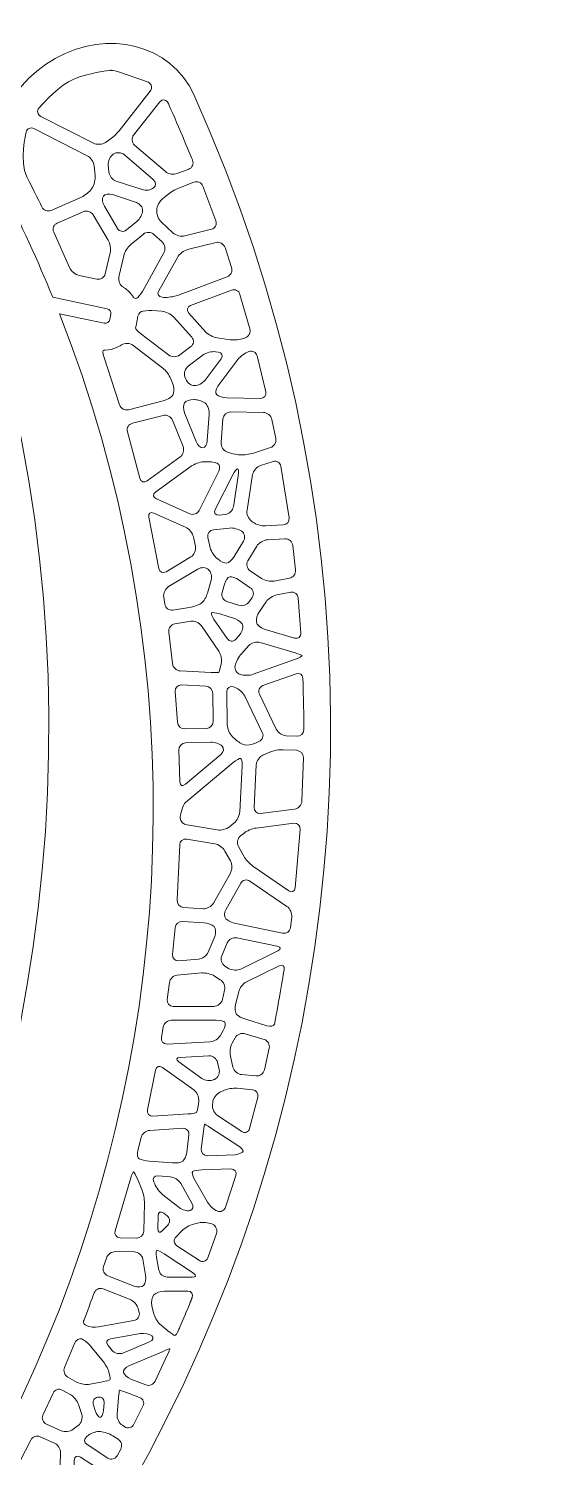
# Model space of a CAD drawing. Header units: inches. Extents: x 8 to 818, y -635 to -10.
# Drawn here: x 711 to 817.8, y -298 to -9.8 of the extents above; entities that cross this region are included whole.
import ezdxf

# ---------------------------------------------------------------- set-up
doc = ezdxf.new("R2010")
doc.units = ezdxf.units.IN
doc.header["$MEASUREMENT"] = 0
doc.layers.add('Calque 1', color=7, linetype='Continuous')

# ---------------------------------------------------------------- blocks, each defined once
blk = doc.blocks.new('block 2')
at = {"layer": 'Calque 1', "color": 179, "lineweight": 5, "true_color": 0x262425}
for points, knots in [([(715.86, -64), (715.86, -64), (726.82, -66.29), (726.82, -66.29), (727.36, -66.4), (727.7, -66.93), (727.59, -67.48), (727.59, -67.48), (727.39, -68.45), (727.39, -68.45), (727.27, -68.99), (726.74, -69.34), (726.2, -69.23), (726.2, -69.23), (717.2, -67.34), (717.2, -67.34), (769.2, -199.6), (711.01, -353.81), (579.16, -418.55), (579.16, -418.55), (584.06, -419.58), (584.06, -419.58), (584.61, -419.69), (584.95, -420.22), (584.84, -420.76), (584.84, -420.76), (584.63, -421.74), (584.63, -421.74), (584.52, -422.28), (583.99, -422.63), (583.45, -422.51), (583.45, -422.51), (574.72, -420.69), (574.72, -420.69), (571.92, -422), (569.1, -423.28), (566.24, -424.51), (562.3, -426.21), (560.36, -430.67), (561.85, -434.69), (561.85, -434.69), (561.9, -434.84), (561.9, -434.84), (563.44, -439), (568.05, -441.15), (572.21, -439.61), (738.97, -377.87), (817.84, -186.1), (744.29, -23.11), (739.77, -12.97), (726.88, -9.8), (716.32, -15.85), (716.32, -15.85), (716.32, -15.85), (716.32, -15.85), (705.75, -21.91), (701.37, -33.6), (705.82, -42.17), (709.52, -49.36), (712.86, -56.64), (715.86, -64)], [0, 0, 0, 0, 1, 1, 1, 2, 2, 2, 3, 3, 3, 4, 4, 4, 5, 5, 5, 6, 6, 6, 7, 7, 7, 8, 8, 8, 9, 9, 9, 10, 10, 10, 11, 11, 11, 12, 12, 12, 13, 13, 13, 14, 14, 14, 15, 15, 15, 16, 16, 16, 17, 17, 17, 18, 18, 18, 19, 19, 19, 20, 20, 20, 20]), ([(727.55, -18.2), (727.55, -18.2), (728.18, -18.3), (728.94, -18.43), (728.94, -18.43), (735.16, -20.63), (735.16, -20.63), (735.84, -21.02), (735.99, -21.83), (735.51, -22.44), (735.51, -22.44), (729.24, -30.41), (729.24, -30.41), (728.76, -31.02), (727.84, -31.87), (727.19, -32.3), (727.19, -32.3), (726.49, -32.77), (726.49, -32.77), (725.84, -33.2), (724.75, -33.26), (724.05, -32.91), (724.05, -32.91), (713.44, -27.51), (713.44, -27.51), (712.75, -27.16), (712.59, -26.39), (713.1, -25.8), (713.1, -25.8), (716.24, -22.13), (719.01, -20.54), (721.69, -19.01), (726.15, -18.39), (726.15, -18.39), (726.92, -18.28), (727.55, -18.2), (727.55, -18.2)], [0, 0, 0, 0, 1, 1, 1, 2, 2, 2, 3, 3, 3, 4, 4, 4, 5, 5, 5, 6, 6, 6, 7, 7, 7, 8, 8, 8, 9, 9, 9, 10, 10, 10, 11, 11, 11, 12, 12, 12, 12]), ([(737.43, -24.58), (737.91, -23.97), (738.64, -24), (739.05, -24.66), (739.05, -24.66), (739.05, -24.67), (739.34, -25.31), (741.15, -29.32), (744.05, -36.34), (744.05, -36.34), (744.35, -37.06), (744, -37.87), (743.27, -38.15), (743.27, -38.15), (740.96, -39.04), (740.96, -39.04), (740.24, -39.32), (739.16, -39.14), (738.57, -38.63), (738.57, -38.63), (732.36, -33.3), (732.36, -33.3), (731.77, -32.8), (731.68, -31.88), (732.16, -31.27), (732.16, -31.27), (737.43, -24.58), (737.43, -24.58)], [0, 0, 0, 0, 1, 1, 1, 2, 2, 2, 3, 3, 3, 4, 4, 4, 5, 5, 5, 6, 6, 6, 7, 7, 7, 8, 8, 8, 9, 9, 9, 9]), ([(722.82, -35.45), (723.51, -35.8), (724.14, -36.72), (724.22, -37.5), (724.22, -37.5), (724.41, -39.41), (724.41, -39.41), (724.48, -40.18), (724.19, -41.34), (723.76, -41.99), (723.76, -41.99), (723.71, -42.07), (723.71, -42.07), (723.28, -42.71), (722.34, -43.49), (721.63, -43.81), (721.63, -43.81), (715.56, -46.46), (715.56, -46.46), (714.85, -46.77), (713.99, -46.46), (713.65, -45.76), (713.65, -45.76), (711.85, -42.05), (710.63, -39.69), (709.08, -36.7), (710.48, -30.71), (710.48, -30.71), (710.66, -29.95), (711.37, -29.62), (712.06, -29.98), (712.06, -29.98), (722.82, -35.45), (722.82, -35.45)], [0, 0, 0, 0, 1, 1, 1, 2, 2, 2, 3, 3, 3, 4, 4, 4, 5, 5, 5, 6, 6, 6, 7, 7, 7, 8, 8, 8, 9, 9, 9, 10, 10, 10, 11, 11, 11, 11]), ([(736.09, -40.22), (736.68, -40.73), (736.73, -41.5), (736.19, -41.93), (735.66, -42.37), (734.62, -42.52), (733.88, -42.28), (733.88, -42.28), (728.65, -40.56), (728.65, -40.56), (727.92, -40.32), (727.25, -39.49), (727.17, -38.72), (727.17, -38.72), (727.03, -37.29), (727.03, -37.29), (726.96, -36.52), (727.42, -35.54), (728.06, -35.12), (728.7, -34.69), (729.71, -34.75), (730.3, -35.26), (730.3, -35.26), (736.09, -40.22), (736.09, -40.22)], [0, 0, 0, 0, 1, 1, 1, 2, 2, 2, 3, 3, 3, 4, 4, 4, 5, 5, 5, 6, 6, 6, 7, 7, 7, 8, 8, 8, 8]), ([(732.71, -44.87), (733.44, -45.11), (734.02, -45.87), (733.98, -46.55), (733.94, -47.23), (733.42, -48.19), (732.82, -48.69), (732.82, -48.69), (730.71, -50.41), (730.71, -50.41), (730.11, -50.9), (729.3, -50.76), (728.9, -50.09), (728.9, -50.09), (726.26, -45.63), (726.26, -45.63), (725.86, -44.96), (725.77, -44.06), (726.06, -43.63), (726.34, -43.2), (727.18, -43.05), (727.92, -43.29), (727.92, -43.29), (732.71, -44.87), (732.71, -44.87)], [0, 0, 0, 0, 1, 1, 1, 2, 2, 2, 3, 3, 3, 4, 4, 4, 5, 5, 5, 6, 6, 6, 7, 7, 7, 8, 8, 8, 8]), ([(744.31, -40.78), (745.03, -40.5), (745.85, -40.86), (746.13, -41.59), (746.13, -41.59), (748.74, -48.6), (748.74, -48.6), (749.01, -49.33), (748.61, -50.08), (747.85, -50.27), (747.85, -50.27), (742.5, -51.61), (742.5, -51.61), (741.75, -51.8), (740.67, -51.52), (740.1, -51), (740.1, -51), (737.77, -48.86), (737.77, -48.86), (737.2, -48.33), (736.77, -47.27), (736.81, -46.49), (736.81, -46.49), (736.81, -46.41), (736.81, -46.41), (736.86, -45.64), (737.38, -44.6), (737.99, -44.11), (737.99, -44.11), (738.99, -43.3), (738.99, -43.3), (739.59, -42.81), (740.67, -42.18), (741.4, -41.9), (741.4, -41.9), (744.31, -40.78), (744.31, -40.78)], [0, 0, 0, 0, 1, 1, 1, 2, 2, 2, 3, 3, 3, 4, 4, 4, 5, 5, 5, 6, 6, 6, 7, 7, 7, 8, 8, 8, 9, 9, 9, 10, 10, 10, 11, 11, 11, 12, 12, 12, 12]), ([(727.02, -52.45), (727.42, -53.12), (727.6, -54.29), (727.42, -55.04), (727.42, -55.04), (726.44, -59.24), (726.44, -59.24), (726.27, -60), (725.5, -60.49), (724.74, -60.33), (724.74, -60.33), (721.15, -59.58), (721.15, -59.58), (720.39, -59.42), (719.52, -58.71), (719.21, -57.99), (719.21, -57.99), (716.05, -50.87), (716.05, -50.87), (715.73, -50.16), (716.05, -49.33), (716.76, -49.02), (716.76, -49.02), (722, -46.73), (722, -46.73), (722.71, -46.41), (723.62, -46.71), (724.01, -47.37), (724.01, -47.37), (727.02, -52.45), (727.02, -52.45)], [0, 0, 0, 0, 1, 1, 1, 2, 2, 2, 3, 3, 3, 4, 4, 4, 5, 5, 5, 6, 6, 6, 7, 7, 7, 8, 8, 8, 9, 9, 9, 10, 10, 10, 10]), ([(737.92, -52.83), (738.5, -53.36), (738.65, -54.34), (738.27, -55.02), (738.27, -55.02), (733.93, -62.8), (733.93, -62.8), (733.55, -63.47), (733.04, -64.1), (732.78, -64.2), (732.53, -64.29), (732.23, -64.18), (732.11, -63.96), (732.11, -63.96), (732.11, -63.96), (731.98, -63.76), (731.22, -62.61), (730.1, -61.97), (730.1, -61.97), (729.42, -61.58), (729.02, -60.65), (729.19, -59.89), (729.19, -59.89), (730.19, -55.6), (730.19, -55.6), (730.37, -54.84), (731, -53.82), (731.6, -53.33), (731.6, -53.33), (734.14, -51.25), (734.14, -51.25), (734.74, -50.76), (735.7, -50.79), (736.27, -51.31), (736.27, -51.31), (737.92, -52.83), (737.92, -52.83)], [0, 0, 0, 0, 1, 1, 1, 2, 2, 2, 3, 3, 3, 4, 4, 4, 5, 5, 5, 6, 6, 6, 7, 7, 7, 8, 8, 8, 9, 9, 9, 10, 10, 10, 11, 11, 11, 12, 12, 12, 12]), ([(748.78, -52.95), (749.54, -52.76), (750.35, -53.21), (750.6, -53.94), (750.6, -53.94), (751.93, -58.01), (751.93, -58.01), (752.17, -58.75), (751.77, -59.58), (751.05, -59.85), (751.05, -59.85), (741.01, -63.61), (741.01, -63.61), (740.28, -63.88), (739.05, -64.07), (738.28, -64.02), (738.28, -64.02), (737.95, -64), (737.95, -64), (737.18, -63.95), (736.85, -63.35), (737.23, -62.67), (737.23, -62.67), (740.98, -55.96), (740.98, -55.96), (741.36, -55.28), (742.29, -54.57), (743.04, -54.38), (743.04, -54.38), (748.78, -52.95), (748.78, -52.95)], [0, 0, 0, 0, 1, 1, 1, 2, 2, 2, 3, 3, 3, 4, 4, 4, 5, 5, 5, 6, 6, 6, 7, 7, 7, 8, 8, 8, 9, 9, 9, 10, 10, 10, 10]), ([(751.89, -62.55), (752.61, -62.27), (753.39, -62.66), (753.61, -63.4), (753.61, -63.4), (755.62, -70.37), (755.62, -70.37), (755.83, -71.11), (755.4, -71.93), (754.67, -72.19), (754.67, -72.19), (754.37, -72.29), (754.37, -72.29), (753.64, -72.55), (752.41, -72.67), (751.64, -72.56), (751.64, -72.56), (749.01, -72.18), (749.01, -72.18), (748.25, -72.07), (747.19, -71.51), (746.67, -70.93), (746.67, -70.93), (743.28, -67.18), (743.28, -67.18), (742.76, -66.6), (742.93, -65.91), (743.66, -65.63), (743.66, -65.63), (751.89, -62.55), (751.89, -62.55)], [0, 0, 0, 0, 1, 1, 1, 2, 2, 2, 3, 3, 3, 4, 4, 4, 5, 5, 5, 6, 6, 6, 7, 7, 7, 8, 8, 8, 9, 9, 9, 10, 10, 10, 10]), ([(737.83, -66.82), (738.6, -66.87), (739.66, -67.38), (740.18, -67.95), (740.18, -67.95), (743.88, -72.06), (743.88, -72.06), (744.4, -72.63), (744.32, -73.48), (743.7, -73.95), (743.7, -73.95), (741.46, -75.63), (741.46, -75.63), (740.84, -76.09), (739.83, -76.09), (739.21, -75.62), (739.21, -75.62), (733.55, -71.3), (733.55, -71.3), (732.94, -70.83), (732.47, -70.31), (732.53, -70.15), (732.58, -69.99), (732.73, -69.34), (732.78, -69.07), (732.84, -68.8), (732.92, -68.36), (732.96, -68.1), (733, -67.83), (733.34, -67), (733.72, -66.86), (734.11, -66.72), (735.06, -66.64), (735.83, -66.69), (735.83, -66.69), (737.83, -66.82), (737.83, -66.82)], [0, 0, 0, 0, 1, 1, 1, 2, 2, 2, 3, 3, 3, 4, 4, 4, 5, 5, 5, 6, 6, 6, 7, 7, 7, 8, 8, 8, 9, 9, 9, 10, 10, 10, 11, 11, 11, 12, 12, 12, 12]), ([(738.02, -78.26), (738.64, -78.74), (739.37, -79.72), (739.64, -80.44), (739.64, -80.44), (740.11, -81.67), (740.11, -81.67), (740.38, -82.39), (740.35, -83.34), (740.04, -83.77), (739.73, -84.19), (738.86, -84.7), (738.11, -84.89), (738.11, -84.89), (731.11, -86.68), (731.11, -86.68), (730.36, -86.87), (729.55, -86.43), (729.32, -85.69), (729.32, -85.69), (726.14, -75.96), (726.14, -75.96), (725.89, -75.22), (725.91, -74.64), (726.17, -74.66), (726.17, -74.66), (726.17, -74.66), (726.41, -74.66), (728.09, -74.66), (729.72, -73.59), (729.72, -73.59), (730.36, -73.17), (731.4, -73.2), (732.02, -73.67), (732.02, -73.67), (738.02, -78.26), (738.02, -78.26)], [0, 0, 0, 0, 1, 1, 1, 2, 2, 2, 3, 3, 3, 4, 4, 4, 5, 5, 5, 6, 6, 6, 7, 7, 7, 8, 8, 8, 9, 9, 9, 10, 10, 10, 11, 11, 11, 12, 12, 12, 12]), ([(749.23, -75.06), (750, -75.17), (750.25, -75.77), (749.79, -76.39), (749.79, -76.39), (746.58, -80.7), (746.58, -80.7), (746.11, -81.32), (745.16, -81.82), (744.45, -81.82), (743.75, -81.81), (742.95, -81.21), (742.67, -80.48), (742.67, -80.48), (742.52, -80.06), (742.52, -80.06), (742.24, -79.33), (742.53, -78.36), (743.15, -77.89), (743.15, -77.89), (746.16, -75.63), (746.16, -75.63), (746.78, -75.17), (747.92, -74.87), (748.69, -74.98), (748.69, -74.98), (749.23, -75.06), (749.23, -75.06)], [0, 0, 0, 0, 1, 1, 1, 2, 2, 2, 3, 3, 3, 4, 4, 4, 5, 5, 5, 6, 6, 6, 7, 7, 7, 8, 8, 8, 9, 9, 9, 9]), ([(755.39, -74.92), (756.13, -74.67), (756.88, -75.08), (757.07, -75.83), (757.07, -75.83), (758.82, -83.05), (758.82, -83.05), (759, -83.81), (758.51, -84.41), (757.73, -84.4), (757.73, -84.4), (750.97, -84.29), (750.97, -84.29), (750.2, -84.27), (749.28, -84), (748.94, -83.67), (748.6, -83.35), (748.7, -82.58), (749.16, -81.95), (749.16, -81.95), (753.21, -76.52), (753.21, -76.52), (753.67, -75.9), (754.65, -75.18), (755.38, -74.93), (755.38, -74.93), (755.39, -74.92), (755.39, -74.92)], [0, 0, 0, 0, 1, 1, 1, 2, 2, 2, 3, 3, 3, 4, 4, 4, 5, 5, 5, 6, 6, 6, 7, 7, 7, 8, 8, 8, 9, 9, 9, 9]), ([(744.46, -84.64), (745.23, -84.65), (746.24, -85.01), (746.7, -85.44), (747.16, -85.87), (747.48, -86.86), (747.42, -87.63), (747.42, -87.63), (747.01, -92.9), (747.01, -92.9), (746.95, -93.68), (746.54, -94.33), (746.11, -94.35), (745.67, -94.38), (745.08, -93.81), (744.79, -93.09), (744.79, -93.09), (742.45, -87.29), (742.45, -87.29), (742.16, -86.57), (742.14, -85.67), (742.41, -85.3), (742.68, -84.93), (743.54, -84.63), (744.32, -84.64), (744.32, -84.64), (744.46, -84.64), (744.46, -84.64)], [0, 0, 0, 0, 1, 1, 1, 2, 2, 2, 3, 3, 3, 4, 4, 4, 5, 5, 5, 6, 6, 6, 7, 7, 7, 8, 8, 8, 9, 9, 9, 9]), ([(742.14, -94.07), (742.43, -94.79), (742.15, -95.75), (741.52, -96.2), (741.52, -96.2), (734.9, -101.01), (734.9, -101.01), (734.27, -101.47), (733.6, -101.23), (733.41, -100.47), (733.41, -100.47), (730.92, -91.1), (730.92, -91.1), (730.71, -90.35), (731.16, -89.58), (731.91, -89.39), (731.91, -89.39), (738.1, -87.81), (738.1, -87.81), (738.85, -87.61), (739.71, -88.05), (740, -88.77), (740, -88.77), (742.14, -94.07), (742.14, -94.07)], [0, 0, 0, 0, 1, 1, 1, 2, 2, 2, 3, 3, 3, 4, 4, 4, 5, 5, 5, 6, 6, 6, 7, 7, 7, 8, 8, 8, 8]), ([(758.36, -87.23), (759.13, -87.25), (759.9, -87.88), (760.05, -88.64), (760.05, -88.64), (760.83, -92.5), (760.83, -92.5), (760.98, -93.26), (760.5, -94.08), (759.76, -94.32), (759.76, -94.32), (756.31, -95.44), (756.31, -95.44), (755.58, -95.68), (754.36, -95.83), (753.61, -95.77), (752.86, -95.71), (751.67, -95.45), (750.97, -95.18), (750.27, -94.92), (749.75, -94.07), (749.81, -93.29), (749.81, -93.29), (750.18, -88.5), (750.18, -88.5), (750.24, -87.73), (750.93, -87.11), (751.71, -87.12), (751.71, -87.12), (758.36, -87.23), (758.36, -87.23)], [0, 0, 0, 0, 1, 1, 1, 2, 2, 2, 3, 3, 3, 4, 4, 4, 5, 5, 5, 6, 6, 6, 7, 7, 7, 8, 8, 8, 9, 9, 9, 10, 10, 10, 10]), ([(748.98, -97.45), (749.53, -97.66), (749.69, -98.39), (749.35, -99.09), (749.35, -99.09), (745.4, -106.97), (745.4, -106.97), (745.06, -107.66), (744.19, -107.97), (743.48, -107.66), (743.48, -107.66), (736.76, -104.66), (736.76, -104.66), (736.05, -104.35), (735.98, -103.71), (736.61, -103.26), (736.61, -103.26), (743.74, -98.08), (743.74, -98.08), (744.36, -97.63), (745.51, -97.22), (746.29, -97.17), (746.29, -97.17), (746.58, -97.15), (746.58, -97.15), (747.36, -97.11), (748.44, -97.24), (748.98, -97.45)], [0, 0, 0, 0, 1, 1, 1, 2, 2, 2, 3, 3, 3, 4, 4, 4, 5, 5, 5, 6, 6, 6, 7, 7, 7, 8, 8, 8, 9, 9, 9, 9]), ([(760.28, -97.12), (761.02, -96.88), (761.73, -97.31), (761.86, -98.07), (761.86, -98.07), (763.51, -108.45), (763.51, -108.45), (763.62, -109.22), (763.08, -109.88), (762.3, -109.92), (762.3, -109.92), (758.75, -110.1), (758.75, -110.1), (757.97, -110.14), (756.83, -109.8), (756.2, -109.34), (756.2, -109.34), (755.94, -109.14), (755.94, -109.14), (755.31, -108.68), (754.9, -107.68), (755.03, -106.91), (755.03, -106.91), (756.17, -99.77), (756.17, -99.77), (756.3, -99), (757, -98.18), (757.74, -97.94), (757.74, -97.94), (760.28, -97.12), (760.28, -97.12)], [0, 0, 0, 0, 1, 1, 1, 2, 2, 2, 3, 3, 3, 4, 4, 4, 5, 5, 5, 6, 6, 6, 7, 7, 7, 8, 8, 8, 9, 9, 9, 10, 10, 10, 10]), ([(753.14, -98.57), (753.34, -98.58), (753.41, -99.22), (753.28, -99.99), (753.28, -99.99), (752.28, -106.25), (752.28, -106.25), (752.15, -107.01), (751.42, -107.71), (750.65, -107.79), (750.65, -107.79), (749.41, -107.93), (749.41, -107.93), (748.64, -108.01), (748.29, -107.51), (748.64, -106.82), (748.64, -106.82), (752.15, -99.8), (752.15, -99.8), (752.49, -99.11), (752.94, -98.55), (753.14, -98.57)], [0, 0, 0, 0, 1, 1, 1, 2, 2, 2, 3, 3, 3, 4, 4, 4, 5, 5, 5, 6, 6, 6, 7, 7, 7, 7]), ([(742.65, -110.37), (743.35, -110.69), (744.06, -111.57), (744.22, -112.33), (744.22, -112.33), (744.63, -114.26), (744.63, -114.26), (744.78, -115.02), (744.37, -115.96), (743.7, -116.36), (743.7, -116.36), (738.73, -119.35), (738.73, -119.35), (738.07, -119.75), (737.41, -119.45), (737.27, -118.68), (737.27, -118.68), (735.23, -108.32), (735.23, -108.32), (735.07, -107.56), (735.52, -107.2), (736.23, -107.52), (736.23, -107.52), (742.65, -110.37), (742.65, -110.37)], [0, 0, 0, 0, 1, 1, 1, 2, 2, 2, 3, 3, 3, 4, 4, 4, 5, 5, 5, 6, 6, 6, 7, 7, 7, 8, 8, 8, 8]), ([(753.96, -111.19), (754.55, -111.62), (754.7, -112.52), (754.3, -113.19), (754.3, -113.19), (752.44, -116.27), (752.44, -116.27), (752.04, -116.94), (751.37, -117.53), (750.95, -117.6), (750.54, -117.66), (749.72, -117.3), (749.14, -116.78), (749.14, -116.78), (748.84, -116.52), (748.84, -116.52), (748.26, -116.01), (747.66, -114.96), (747.5, -114.2), (747.5, -114.2), (747.13, -112.42), (747.13, -112.42), (746.97, -111.66), (747.47, -110.98), (748.24, -110.89), (748.24, -110.89), (751.48, -110.54), (751.48, -110.54), (752.25, -110.46), (753.36, -110.75), (753.96, -111.19)], [0, 0, 0, 0, 1, 1, 1, 2, 2, 2, 3, 3, 3, 4, 4, 4, 5, 5, 5, 6, 6, 6, 7, 7, 7, 8, 8, 8, 9, 9, 9, 10, 10, 10, 10]), ([(762.67, -112.72), (763.45, -112.68), (764.16, -113.28), (764.25, -114.05), (764.25, -114.05), (764.81, -119), (764.81, -119), (764.89, -119.78), (764.34, -120.52), (763.57, -120.66), (763.57, -120.66), (760.53, -121.23), (760.53, -121.23), (759.77, -121.37), (758.62, -121.13), (757.97, -120.7), (757.97, -120.7), (755.65, -119.14), (755.65, -119.14), (755.01, -118.71), (754.81, -117.81), (755.21, -117.14), (755.21, -117.14), (757, -114.19), (757, -114.19), (757.4, -113.52), (758.36, -112.95), (759.13, -112.91), (759.13, -112.91), (762.67, -112.72), (762.67, -112.72)], [0, 0, 0, 0, 1, 1, 1, 2, 2, 2, 3, 3, 3, 4, 4, 4, 5, 5, 5, 6, 6, 6, 7, 7, 7, 8, 8, 8, 9, 9, 9, 10, 10, 10, 10]), ([(747.25, -118.88), (747.75, -119.32), (747.99, -120.29), (747.78, -121.04), (747.78, -121.04), (747.04, -123.67), (747.04, -123.67), (746.83, -124.42), (746.32, -125.3), (745.9, -125.63), (745.48, -125.96), (744.5, -126.34), (743.74, -126.47), (743.74, -126.47), (740.06, -127.08), (740.06, -127.08), (739.3, -127.21), (738.58, -126.68), (738.46, -125.92), (738.46, -125.92), (738.24, -124.46), (738.24, -124.46), (738.12, -123.69), (738.57, -122.74), (739.23, -122.34), (739.23, -122.34), (745.13, -118.8), (745.13, -118.8), (745.8, -118.4), (746.75, -118.44), (747.25, -118.88)], [0, 0, 0, 0, 1, 1, 1, 2, 2, 2, 3, 3, 3, 4, 4, 4, 5, 5, 5, 6, 6, 6, 7, 7, 7, 8, 8, 8, 9, 9, 9, 10, 10, 10, 10]), ([(755.7, -122.57), (756.34, -123), (756.51, -123.88), (756.07, -124.52), (756.07, -124.52), (755.48, -125.39), (755.48, -125.39), (755.04, -126.03), (754.07, -126.36), (753.34, -126.12), (753.34, -126.12), (750.97, -125.36), (750.97, -125.36), (750.23, -125.12), (749.79, -124.32), (750, -123.57), (750, -123.57), (750.49, -121.83), (750.49, -121.83), (750.7, -121.08), (751.18, -120.42), (751.56, -120.36), (751.94, -120.3), (752.78, -120.61), (753.42, -121.04), (753.42, -121.04), (755.7, -122.57), (755.7, -122.57)], [0, 0, 0, 0, 1, 1, 1, 2, 2, 2, 3, 3, 3, 4, 4, 4, 5, 5, 5, 6, 6, 6, 7, 7, 7, 8, 8, 8, 9, 9, 9, 9]), ([(763.84, -123.49), (764.61, -123.34), (765.28, -123.86), (765.35, -124.63), (765.35, -124.63), (765.87, -131.72), (765.87, -131.72), (765.92, -132.5), (765.35, -132.95), (764.61, -132.73), (764.61, -132.73), (758.47, -130.91), (758.47, -130.91), (757.73, -130.68), (757.03, -130.06), (756.93, -129.52), (756.83, -128.97), (757.1, -128.01), (757.54, -127.37), (757.54, -127.37), (758.87, -125.42), (758.87, -125.42), (759.31, -124.78), (760.29, -124.14), (761.06, -124), (761.06, -124), (763.84, -123.49), (763.84, -123.49)], [0, 0, 0, 0, 1, 1, 1, 2, 2, 2, 3, 3, 3, 4, 4, 4, 5, 5, 5, 6, 6, 6, 7, 7, 7, 8, 8, 8, 9, 9, 9, 9]), ([(749.35, -135.39), (749.79, -136.03), (750, -137.17), (749.83, -137.93), (749.83, -137.93), (749.76, -138.23), (749.76, -138.23), (749.59, -138.98), (749.39, -139.63), (749.33, -139.66), (749.26, -139.7), (748.58, -139.69), (747.8, -139.65), (747.8, -139.65), (741.55, -139.35), (741.55, -139.35), (740.78, -139.32), (740.07, -138.66), (739.99, -137.88), (739.99, -137.88), (739.24, -131.51), (739.24, -131.51), (739.14, -130.74), (739.69, -130), (740.45, -129.88), (740.45, -129.88), (743.67, -129.34), (743.67, -129.34), (744.43, -129.21), (745.42, -129.63), (745.86, -130.27), (745.86, -130.27), (749.35, -135.39), (749.35, -135.39)], [0, 0, 0, 0, 1, 1, 1, 2, 2, 2, 3, 3, 3, 4, 4, 4, 5, 5, 5, 6, 6, 6, 7, 7, 7, 8, 8, 8, 9, 9, 9, 10, 10, 10, 11, 11, 11, 11]), ([(752.68, -128.87), (753.41, -129.11), (754.1, -129.73), (754.2, -130.24), (754.3, -130.76), (753.95, -131.65), (753.43, -132.23), (753.43, -132.23), (752.77, -132.95), (752.77, -132.95), (752.24, -133.53), (751.46, -133.47), (751.02, -132.83), (751.02, -132.83), (748.42, -129.03), (748.42, -129.03), (747.99, -128.39), (747.75, -127.77), (747.9, -127.65), (748.05, -127.53), (748.78, -127.63), (749.52, -127.86), (749.52, -127.86), (752.68, -128.87), (752.68, -128.87)], [0, 0, 0, 0, 1, 1, 1, 2, 2, 2, 3, 3, 3, 4, 4, 4, 5, 5, 5, 6, 6, 6, 7, 7, 7, 8, 8, 8, 8]), ([(764.77, -135.72), (765.51, -135.94), (766.12, -136.18), (766.13, -136.25), (766.13, -136.33), (765.54, -136.73), (764.81, -136.99), (764.81, -136.99), (756.28, -140.03), (756.28, -140.03), (755.55, -140.29), (754.36, -140.31), (753.64, -140.07), (752.92, -139.83), (752.47, -139.03), (752.64, -138.29), (752.81, -137.55), (753.38, -136.47), (753.9, -135.9), (753.9, -135.9), (755.39, -134.26), (755.39, -134.26), (755.91, -133.69), (756.95, -133.4), (757.69, -133.62), (757.69, -133.62), (764.77, -135.72), (764.77, -135.72)], [0, 0, 0, 0, 1, 1, 1, 2, 2, 2, 3, 3, 3, 4, 4, 4, 5, 5, 5, 6, 6, 6, 7, 7, 7, 8, 8, 8, 9, 9, 9, 9]), ([(764.94, -139.94), (765.67, -139.68), (766.28, -140.1), (766.31, -140.88), (766.31, -140.88), (766.46, -145.91), (766.47, -149.07), (766.48, -150.17), (766.48, -151.2), (766.48, -151.2), (766.47, -151.98), (765.83, -152.58), (765.06, -152.55), (765.06, -152.55), (762.96, -152.45), (762.96, -152.45), (762.18, -152.41), (761.27, -151.81), (760.94, -151.12), (760.94, -151.12), (757.53, -144.07), (757.53, -144.07), (757.19, -143.37), (757.52, -142.59), (758.25, -142.33), (758.25, -142.33), (764.94, -139.94), (764.94, -139.94)], [0, 0, 0, 0, 1, 1, 1, 2, 2, 2, 3, 3, 3, 4, 4, 4, 5, 5, 5, 6, 6, 6, 7, 7, 7, 8, 8, 8, 9, 9, 9, 9]), ([(746.71, -142.43), (747.49, -142.47), (748.13, -143.13), (748.14, -143.91), (748.14, -143.91), (748.22, -149.49), (748.22, -149.49), (748.23, -150.27), (747.61, -150.92), (746.83, -150.94), (746.83, -150.94), (742.5, -151.07), (742.5, -151.07), (741.72, -151.09), (741.04, -150.48), (740.99, -149.7), (740.99, -149.7), (740.53, -143.53), (740.53, -143.53), (740.47, -142.76), (741.05, -142.16), (741.82, -142.19), (741.82, -142.19), (746.71, -142.43), (746.71, -142.43)], [0, 0, 0, 0, 1, 1, 1, 2, 2, 2, 3, 3, 3, 4, 4, 4, 5, 5, 5, 6, 6, 6, 7, 7, 7, 8, 8, 8, 8]), ([(752.61, -142.7), (753.35, -142.95), (754.23, -143.72), (754.57, -144.42), (754.57, -144.42), (758.12, -151.77), (758.12, -151.77), (758.46, -152.47), (758.15, -153.29), (757.44, -153.6), (757.44, -153.6), (756.74, -153.9), (756.74, -153.9), (756.03, -154.21), (755.04, -154.38), (754.55, -154.27), (754.06, -154.17), (753.19, -153.65), (752.63, -153.12), (752.63, -153.12), (752.1, -152.62), (752.1, -152.62), (751.54, -152.09), (751.07, -151.02), (751.06, -150.24), (751.06, -150.24), (750.96, -143.55), (750.96, -143.55), (750.95, -142.78), (751.54, -142.34), (752.28, -142.59), (752.28, -142.59), (752.61, -142.7), (752.61, -142.7)], [0, 0, 0, 0, 1, 1, 1, 2, 2, 2, 3, 3, 3, 4, 4, 4, 5, 5, 5, 6, 6, 6, 7, 7, 7, 8, 8, 8, 9, 9, 9, 10, 10, 10, 11, 11, 11, 11]), ([(749.99, -154.51), (750.46, -154.96), (750.36, -155.73), (749.77, -156.23), (749.77, -156.23), (742.6, -162.22), (742.6, -162.22), (742.01, -162.72), (741.51, -162.49), (741.49, -161.71), (741.49, -161.71), (741.29, -155.34), (741.29, -155.34), (741.26, -154.56), (741.87, -153.91), (742.65, -153.89), (742.65, -153.89), (747.72, -153.74), (747.72, -153.74), (748.5, -153.72), (749.52, -154.06), (749.99, -154.51)], [0, 0, 0, 0, 1, 1, 1, 2, 2, 2, 3, 3, 3, 4, 4, 4, 5, 5, 5, 6, 6, 6, 7, 7, 7, 7]), ([(765.03, -155.37), (765.8, -155.41), (766.42, -156.07), (766.4, -156.85), (766.4, -156.85), (766.1, -165.63), (766.1, -165.63), (766.07, -166.4), (765.41, -167.12), (764.64, -167.21), (764.64, -167.21), (757.77, -168.09), (757.77, -168.09), (757, -168.19), (756.41, -167.63), (756.45, -166.86), (756.45, -166.86), (756.89, -158.29), (756.89, -158.29), (756.93, -157.52), (757.54, -156.63), (758.25, -156.32), (758.25, -156.32), (759.61, -155.74), (759.61, -155.74), (760.32, -155.43), (761.54, -155.21), (762.32, -155.25), (762.32, -155.25), (765.03, -155.37), (765.03, -155.37)], [0, 0, 0, 0, 1, 1, 1, 2, 2, 2, 3, 3, 3, 4, 4, 4, 5, 5, 5, 6, 6, 6, 7, 7, 7, 8, 8, 8, 9, 9, 9, 10, 10, 10, 10]), ([(753.74, -156.99), (753.95, -157.03), (754.09, -157.7), (754.05, -158.48), (754.05, -158.48), (753.57, -167.77), (753.57, -167.77), (753.53, -168.54), (753.01, -169.58), (752.4, -170.06), (752.4, -170.06), (751.52, -170.78), (751.52, -170.78), (750.91, -171.27), (749.79, -171.56), (749.03, -171.44), (749.03, -171.44), (742.93, -170.43), (742.93, -170.43), (742.17, -170.3), (741.54, -169.69), (741.55, -169.08), (741.55, -168.46), (742.04, -166.37), (742.64, -165.87), (742.64, -165.87), (752.27, -157.81), (752.27, -157.81), (752.87, -157.31), (753.53, -156.94), (753.74, -156.99)], [0, 0, 0, 0, 1, 1, 1, 2, 2, 2, 3, 3, 3, 4, 4, 4, 5, 5, 5, 6, 6, 6, 7, 7, 7, 8, 8, 8, 9, 9, 9, 10, 10, 10, 10]), ([(764.47, -170.08), (765.24, -169.98), (765.83, -170.54), (765.77, -171.31), (765.77, -171.31), (764.74, -183.08), (764.74, -183.08), (764.66, -183.85), (764.08, -184.12), (763.44, -183.69), (763.44, -183.69), (756.22, -178.75), (756.22, -178.75), (755.58, -178.31), (754.75, -177.4), (754.37, -176.72), (754.37, -176.72), (753.3, -174.76), (753.3, -174.76), (752.92, -174.08), (753.11, -173.12), (753.72, -172.63), (753.72, -172.63), (754.36, -172.12), (754.36, -172.12), (754.96, -171.63), (756.08, -171.15), (756.85, -171.05), (756.85, -171.05), (764.47, -170.08), (764.47, -170.08)], [0, 0, 0, 0, 1, 1, 1, 2, 2, 2, 3, 3, 3, 4, 4, 4, 5, 5, 5, 6, 6, 6, 7, 7, 7, 8, 8, 8, 9, 9, 9, 10, 10, 10, 10]), ([(748.51, -174.21), (749.28, -174.34), (750.21, -175), (750.58, -175.68), (750.58, -175.68), (751.68, -177.68), (751.68, -177.68), (752.06, -178.36), (752.05, -179.47), (751.67, -180.15), (751.67, -180.15), (748.27, -186.19), (748.27, -186.19), (747.88, -186.87), (746.94, -187.38), (746.16, -187.32), (746.16, -187.32), (742.27, -187.07), (742.27, -187.07), (741.5, -187.01), (740.9, -186.34), (740.95, -185.56), (740.95, -185.56), (741.45, -174.46), (741.45, -174.46), (741.48, -173.68), (742.12, -173.15), (742.89, -173.28), (742.89, -173.28), (748.51, -174.21), (748.51, -174.21)], [0, 0, 0, 0, 1, 1, 1, 2, 2, 2, 3, 3, 3, 4, 4, 4, 5, 5, 5, 6, 6, 6, 7, 7, 7, 8, 8, 8, 9, 9, 9, 10, 10, 10, 10]), ([(763.07, -186.85), (763.71, -187.29), (764.15, -188.28), (764.05, -189.05), (764.05, -189.05), (763.78, -191.12), (763.78, -191.12), (763.68, -191.89), (762.97, -192.39), (762.21, -192.24), (762.21, -192.24), (752.81, -190.31), (752.81, -190.31), (752.05, -190.15), (751.13, -189.72), (750.77, -189.34), (750.41, -188.97), (750.42, -188.11), (750.8, -187.43), (750.8, -187.43), (753.76, -182.19), (753.76, -182.19), (754.14, -181.52), (754.98, -181.32), (755.62, -181.76), (755.62, -181.76), (763.07, -186.85), (763.07, -186.85)], [0, 0, 0, 0, 1, 1, 1, 2, 2, 2, 3, 3, 3, 4, 4, 4, 5, 5, 5, 6, 6, 6, 7, 7, 7, 8, 8, 8, 9, 9, 9, 9]), ([(746.32, -190.16), (747.1, -190.22), (748.03, -190.57), (748.39, -190.94), (748.76, -191.32), (748.81, -192.22), (748.51, -192.93), (748.51, -192.93), (747.18, -196.08), (747.18, -196.08), (746.88, -196.79), (746, -197.43), (745.22, -197.5), (745.22, -197.5), (741.29, -197.85), (741.29, -197.85), (740.51, -197.91), (739.94, -197.34), (740.02, -196.57), (740.02, -196.57), (740.53, -191.19), (740.53, -191.19), (740.6, -190.42), (741.29, -189.83), (742.06, -189.88), (742.06, -189.88), (746.32, -190.16), (746.32, -190.16)], [0, 0, 0, 0, 1, 1, 1, 2, 2, 2, 3, 3, 3, 4, 4, 4, 5, 5, 5, 6, 6, 6, 7, 7, 7, 8, 8, 8, 9, 9, 9, 9]), ([(761.14, -194.9), (761.9, -195.05), (761.96, -195.46), (761.26, -195.81), (761.26, -195.81), (753.79, -199.49), (753.79, -199.49), (753.1, -199.84), (751.99, -199.78), (751.33, -199.37), (751.33, -199.37), (750.57, -198.9), (750.57, -198.9), (749.91, -198.49), (749.62, -197.57), (749.92, -196.85), (749.92, -196.85), (751.02, -194.23), (751.02, -194.23), (751.32, -193.52), (752.19, -193.06), (752.95, -193.22), (752.95, -193.22), (761.14, -194.9), (761.14, -194.9)], [0, 0, 0, 0, 1, 1, 1, 2, 2, 2, 3, 3, 3, 4, 4, 4, 5, 5, 5, 6, 6, 6, 7, 7, 7, 8, 8, 8, 8]), ([(761.49, -198.84), (762.19, -198.5), (762.65, -198.84), (762.52, -199.61), (762.52, -199.61), (761.4, -206.33), (760.61, -210.3), (760.54, -210.64), (760.54, -210.64), (760.54, -210.64), (760.46, -211.01), (759.79, -211.13), (759.05, -210.91), (759.05, -210.91), (754.78, -209.62), (754.78, -209.62), (754.03, -209.4), (753.2, -208.95), (752.92, -208.63), (752.65, -208.31), (752.57, -207.43), (752.74, -206.67), (752.74, -206.67), (753.35, -204.08), (753.35, -204.08), (753.53, -203.32), (754.24, -202.42), (754.94, -202.08), (754.94, -202.08), (761.49, -198.84), (761.49, -198.84)], [0, 0, 0, 0, 1, 1, 1, 2, 2, 2, 3, 3, 3, 4, 4, 4, 5, 5, 5, 6, 6, 6, 7, 7, 7, 8, 8, 8, 9, 9, 9, 10, 10, 10, 10]), ([(749.65, -201.65), (750.3, -202.06), (750.7, -203.01), (750.52, -203.77), (750.52, -203.77), (750.09, -205.63), (750.09, -205.63), (749.91, -206.39), (749.13, -207.01), (748.35, -207.01), (748.35, -207.01), (740.15, -207.01), (740.15, -207.01), (739.38, -207.01), (738.83, -206.38), (738.93, -205.61), (738.93, -205.61), (739.38, -202.23), (739.38, -202.23), (739.47, -201.46), (740.18, -200.78), (740.96, -200.71), (740.96, -200.71), (745.85, -200.28), (745.85, -200.28), (746.62, -200.21), (747.79, -200.49), (748.45, -200.9), (748.45, -200.9), (749.65, -201.65), (749.65, -201.65)], [0, 0, 0, 0, 1, 1, 1, 2, 2, 2, 3, 3, 3, 4, 4, 4, 5, 5, 5, 6, 6, 6, 7, 7, 7, 8, 8, 8, 9, 9, 9, 10, 10, 10, 10]), ([(748.82, -209.83), (749.6, -209.83), (750.39, -210.01), (750.58, -210.23), (750.76, -210.44), (750.61, -211.18), (750.23, -211.86), (750.23, -211.86), (749.68, -212.86), (749.68, -212.86), (749.31, -213.54), (748.37, -214.13), (747.59, -214.17), (747.59, -214.17), (738.94, -214.62), (738.94, -214.62), (738.17, -214.66), (737.64, -214.07), (737.77, -213.31), (737.77, -213.31), (738.11, -211.22), (738.11, -211.22), (738.23, -210.46), (738.96, -209.83), (739.74, -209.83), (739.74, -209.83), (748.82, -209.83), (748.82, -209.83)], [0, 0, 0, 0, 1, 1, 1, 2, 2, 2, 3, 3, 3, 4, 4, 4, 5, 5, 5, 6, 6, 6, 7, 7, 7, 8, 8, 8, 9, 9, 9, 9]), ([(758.47, -213.68), (759.21, -213.91), (759.69, -214.71), (759.52, -215.47), (759.52, -215.47), (758.54, -219.82), (758.54, -219.82), (758.37, -220.57), (757.59, -221.13), (756.82, -221.06), (756.82, -221.06), (753.93, -220.78), (753.93, -220.78), (753.15, -220.71), (752.38, -220.03), (752.2, -219.27), (752.2, -219.27), (751.68, -217.04), (751.68, -217.04), (751.5, -216.29), (751.66, -215.11), (752.04, -214.43), (752.04, -214.43), (752.63, -213.36), (752.63, -213.36), (753, -212.68), (753.92, -212.31), (754.66, -212.53), (754.66, -212.53), (758.47, -213.68), (758.47, -213.68)], [0, 0, 0, 0, 1, 1, 1, 2, 2, 2, 3, 3, 3, 4, 4, 4, 5, 5, 5, 6, 6, 6, 7, 7, 7, 8, 8, 8, 9, 9, 9, 10, 10, 10, 10]), ([(744.29, -223.85), (744.92, -224.3), (745.37, -225.3), (745.3, -226.07), (745.3, -226.07), (745.22, -226.84), (745.22, -226.84), (745.14, -227.62), (744.97, -228.33), (744.83, -228.44), (744.7, -228.54), (743.95, -228.66), (743.18, -228.71), (743.18, -228.71), (736.07, -229.16), (736.07, -229.16), (735.29, -229.21), (734.79, -228.63), (734.96, -227.87), (734.96, -227.87), (736.59, -219.91), (736.59, -219.91), (736.73, -219.15), (737.37, -218.89), (738, -219.34), (738, -219.34), (744.29, -223.85), (744.29, -223.85)], [0, 0, 0, 0, 1, 1, 1, 2, 2, 2, 3, 3, 3, 4, 4, 4, 5, 5, 5, 6, 6, 6, 7, 7, 7, 8, 8, 8, 9, 9, 9, 9]), ([(749.42, -219.78), (749.6, -220.53), (749.17, -221.41), (748.46, -221.74), (748.46, -221.74), (748.36, -221.78), (748.36, -221.78), (747.65, -222.11), (746.56, -222), (745.93, -221.55), (745.93, -221.55), (741.27, -218.21), (741.27, -218.21), (740.63, -217.76), (740.75, -217.35), (741.53, -217.31), (741.53, -217.31), (747.35, -217.01), (747.35, -217.01), (748.12, -216.97), (748.9, -217.55), (749.08, -218.31), (749.08, -218.31), (749.42, -219.78), (749.42, -219.78)], [0, 0, 0, 0, 1, 1, 1, 2, 2, 2, 3, 3, 3, 4, 4, 4, 5, 5, 5, 6, 6, 6, 7, 7, 7, 8, 8, 8, 8]), ([(756.15, -223.83), (756.92, -223.9), (757.4, -224.58), (757.2, -225.33), (757.2, -225.33), (755.54, -231.64), (755.54, -231.64), (755.34, -232.39), (754.64, -232.66), (753.99, -232.23), (753.99, -232.23), (749.1, -229.06), (749.1, -229.06), (748.45, -228.63), (747.98, -227.65), (748.05, -226.88), (748.05, -226.88), (748.11, -226.34), (748.11, -226.34), (748.18, -225.57), (748.82, -224.68), (749.53, -224.35), (749.53, -224.35), (750.34, -223.98), (750.34, -223.98), (751.05, -223.66), (752.25, -223.45), (753.03, -223.53), (753.03, -223.53), (756.15, -223.83), (756.15, -223.83)], [0, 0, 0, 0, 1, 1, 1, 2, 2, 2, 3, 3, 3, 4, 4, 4, 5, 5, 5, 6, 6, 6, 7, 7, 7, 8, 8, 8, 9, 9, 9, 10, 10, 10, 10]), ([(742.87, -236.43), (742.77, -237.2), (742.41, -238.03), (742.06, -238.27), (741.71, -238.51), (740.8, -238.66), (740.02, -238.6), (740.02, -238.6), (735.33, -238.24), (735.33, -238.24), (734.55, -238.18), (733.64, -237.98), (733.3, -237.79), (732.96, -237.61), (732.84, -236.84), (733.03, -236.09), (733.03, -236.09), (733.67, -233.49), (733.67, -233.49), (733.85, -232.74), (734.63, -232.08), (735.41, -232.03), (735.41, -232.03), (742.08, -231.61), (742.08, -231.61), (742.85, -231.56), (743.4, -232.15), (743.31, -232.92), (743.31, -232.92), (742.87, -236.43), (742.87, -236.43)], [0, 0, 0, 0, 1, 1, 1, 2, 2, 2, 3, 3, 3, 4, 4, 4, 5, 5, 5, 6, 6, 6, 7, 7, 7, 8, 8, 8, 9, 9, 9, 10, 10, 10, 10]), ([(753.18, -235.07), (753.83, -235.5), (754.31, -236), (754.26, -236.2), (754.2, -236.4), (753.41, -236.93), (752.64, -236.96), (752.64, -236.96), (747.03, -237.13), (747.03, -237.13), (746.26, -237.15), (745.7, -236.54), (745.8, -235.77), (745.8, -235.77), (746.25, -232.17), (746.25, -232.17), (746.34, -231.4), (746.44, -230.76), (746.45, -230.75), (746.47, -230.73), (747.02, -231.07), (747.67, -231.49), (747.67, -231.49), (753.18, -235.07), (753.18, -235.07)], [0, 0, 0, 0, 1, 1, 1, 2, 2, 2, 3, 3, 3, 4, 4, 4, 5, 5, 5, 6, 6, 6, 7, 7, 7, 8, 8, 8, 8]), ([(732.17, -240.39), (732.29, -240.46), (732.63, -241.1), (732.93, -241.82), (732.93, -241.82), (733.83, -243.97), (733.83, -243.97), (734.12, -244.69), (734.35, -245.91), (734.34, -246.69), (734.34, -246.69), (734.2, -252.36), (734.2, -252.36), (734.19, -253.14), (733.54, -253.76), (732.76, -253.75), (732.76, -253.75), (729.44, -253.68), (729.44, -253.68), (728.66, -253.66), (728.21, -253.04), (728.44, -252.3), (728.44, -252.3), (731.57, -241.63), (731.57, -241.63), (731.78, -240.88), (732.05, -240.33), (732.17, -240.39)], [0, 0, 0, 0, 1, 1, 1, 2, 2, 2, 3, 3, 3, 4, 4, 4, 5, 5, 5, 6, 6, 6, 7, 7, 7, 8, 8, 8, 9, 9, 9, 9]), ([(739.56, -241.4), (740.33, -241.45), (741.28, -242.05), (741.66, -242.73), (741.66, -242.73), (743.93, -246.71), (743.93, -246.71), (744.32, -247.39), (744.14, -248.06), (743.55, -248.21), (742.96, -248.35), (741.98, -248.08), (741.37, -247.6), (741.37, -247.6), (738.06, -245), (738.06, -245), (737.45, -244.52), (736.7, -243.54), (736.41, -242.82), (736.41, -242.82), (736.23, -242.4), (736.23, -242.4), (735.93, -241.69), (736.32, -241.15), (737.1, -241.21), (737.1, -241.21), (739.56, -241.4), (739.56, -241.4)], [0, 0, 0, 0, 1, 1, 1, 2, 2, 2, 3, 3, 3, 4, 4, 4, 5, 5, 5, 6, 6, 6, 7, 7, 7, 8, 8, 8, 9, 9, 9, 9]), ([(751.78, -239.8), (752.56, -239.78), (753, -240.37), (752.77, -241.11), (752.77, -241.11), (750.72, -247.49), (750.72, -247.49), (750.48, -248.23), (749.71, -248.59), (749.02, -248.29), (748.33, -248), (747.46, -247.2), (747.07, -246.53), (747.07, -246.53), (744.38, -241.8), (744.38, -241.8), (744, -241.13), (743.86, -240.45), (744.08, -240.3), (744.3, -240.15), (745.11, -240.01), (745.89, -239.98), (745.89, -239.98), (751.78, -239.8), (751.78, -239.8)], [0, 0, 0, 0, 1, 1, 1, 2, 2, 2, 3, 3, 3, 4, 4, 4, 5, 5, 5, 6, 6, 6, 7, 7, 7, 8, 8, 8, 8]), ([(738.93, -249.27), (739.54, -249.75), (739.6, -250.6), (739.05, -251.16), (739.05, -251.16), (737.99, -252.25), (737.99, -252.25), (737.45, -252.81), (737.02, -252.63), (737.04, -251.85), (737.04, -251.85), (737.1, -249.27), (737.1, -249.27), (737.12, -248.5), (737.63, -248.25), (738.24, -248.73), (738.24, -248.73), (738.93, -249.27), (738.93, -249.27)], [0, 0, 0, 0, 1, 1, 1, 2, 2, 2, 3, 3, 3, 4, 4, 4, 5, 5, 5, 6, 6, 6, 6]), ([(748.06, -250.95), (748.77, -251.25), (749.14, -252.1), (748.88, -252.83), (748.88, -252.83), (747.1, -257.73), (747.1, -257.73), (746.83, -258.46), (746.08, -258.7), (745.43, -258.27), (745.43, -258.27), (740.91, -255.29), (740.91, -255.29), (740.26, -254.86), (740.17, -254.06), (740.71, -253.5), (740.71, -253.5), (741.89, -252.29), (741.89, -252.29), (742.43, -251.73), (743.49, -251.13), (744.24, -250.94), (744.24, -250.94), (745.29, -250.68), (745.29, -250.68), (746.04, -250.5), (747.24, -250.6), (747.95, -250.9), (747.95, -250.9), (748.06, -250.95), (748.06, -250.95)], [0, 0, 0, 0, 1, 1, 1, 2, 2, 2, 3, 3, 3, 4, 4, 4, 5, 5, 5, 6, 6, 6, 7, 7, 7, 8, 8, 8, 9, 9, 9, 10, 10, 10, 10]), ([(732.34, -256.56), (733.11, -256.58), (733.86, -257.21), (734, -257.98), (734, -257.98), (734.58, -261.21), (734.58, -261.21), (734.72, -261.98), (734.55, -262.9), (734.21, -263.28), (733.87, -263.65), (733, -263.72), (732.28, -263.44), (732.28, -263.44), (726.94, -261.35), (726.94, -261.35), (726.21, -261.07), (725.83, -260.24), (726.08, -259.5), (726.08, -259.5), (726.67, -257.79), (726.67, -257.79), (726.91, -257.05), (727.75, -256.46), (728.53, -256.48), (728.53, -256.48), (732.34, -256.56), (732.34, -256.56)], [0, 0, 0, 0, 1, 1, 1, 2, 2, 2, 3, 3, 3, 4, 4, 4, 5, 5, 5, 6, 6, 6, 7, 7, 7, 8, 8, 8, 9, 9, 9, 9]), ([(744.21, -260.85), (744.86, -261.28), (744.76, -261.63), (743.98, -261.63), (743.98, -261.63), (738.94, -261.63), (738.94, -261.63), (738.16, -261.63), (737.41, -261), (737.27, -260.24), (737.27, -260.24), (736.8, -257.61), (736.8, -257.61), (736.66, -256.84), (736.68, -256.21), (736.84, -256.2), (737.01, -256.19), (737.67, -256.53), (738.32, -256.96), (738.32, -256.96), (744.21, -260.85), (744.21, -260.85)], [0, 0, 0, 0, 1, 1, 1, 2, 2, 2, 3, 3, 3, 4, 4, 4, 5, 5, 5, 6, 6, 6, 7, 7, 7, 7]), ([(731.46, -266.15), (732.18, -266.43), (732.92, -267.28), (733.1, -268.03), (733.1, -268.03), (733.28, -268.77), (733.28, -268.77), (733.46, -269.52), (732.98, -270.25), (732.22, -270.38), (732.22, -270.38), (725.07, -271.63), (725.07, -271.63), (724.3, -271.77), (723.26, -271.7), (722.76, -271.48), (722.25, -271.26), (721.93, -270.82), (722.06, -270.51), (722.06, -270.51), (722.06, -270.51), (722.17, -270.22), (723.01, -268.06), (724.19, -264.82), (724.19, -264.82), (724.46, -264.1), (725.27, -263.73), (725.99, -264.01), (725.99, -264.01), (731.46, -266.15), (731.46, -266.15)], [0, 0, 0, 0, 1, 1, 1, 2, 2, 2, 3, 3, 3, 4, 4, 4, 5, 5, 5, 6, 6, 6, 7, 7, 7, 8, 8, 8, 9, 9, 9, 10, 10, 10, 10]), ([(743.09, -264.45), (743.87, -264.45), (744.27, -265.04), (743.97, -265.76), (743.97, -265.76), (743.35, -267.3), (742.79, -268.64), (742.13, -270.22), (741.25, -272.24), (741.25, -272.24), (740.94, -272.95), (740.58, -273.48), (740.44, -273.42), (740.29, -273.36), (739.68, -272.91), (739.07, -272.43), (739.07, -272.43), (737.7, -271.34), (737.7, -271.34), (737.09, -270.86), (736.44, -269.85), (736.26, -269.1), (736.26, -269.1), (735.85, -267.39), (735.85, -267.39), (735.67, -266.64), (735.85, -265.67), (736.24, -265.23), (736.64, -264.8), (737.6, -264.45), (738.37, -264.45), (738.37, -264.45), (743.09, -264.45), (743.09, -264.45)], [0, 0, 0, 0, 1, 1, 1, 2, 2, 2, 3, 3, 3, 4, 4, 4, 5, 5, 5, 6, 6, 6, 7, 7, 7, 8, 8, 8, 9, 9, 9, 10, 10, 10, 11, 11, 11, 11]), ([(735.82, -273.46), (736.3, -273.83), (736.1, -274.39), (735.39, -274.69), (735.39, -274.69), (730, -276.94), (730, -276.94), (729.29, -277.24), (728.3, -277), (727.81, -276.4), (727.81, -276.4), (727.01, -275.41), (727.01, -275.41), (726.52, -274.81), (726.74, -274.21), (727.51, -274.07), (727.51, -274.07), (733.56, -273.01), (733.56, -273.01), (734.33, -272.88), (735.34, -273.08), (735.82, -273.46)], [0, 0, 0, 0, 1, 1, 1, 2, 2, 2, 3, 3, 3, 4, 4, 4, 5, 5, 5, 6, 6, 6, 7, 7, 7, 7]), ([(721.71, -274.1), (722.21, -274.32), (723.03, -274.99), (723.52, -275.59), (723.52, -275.59), (726.08, -278.74), (726.08, -278.74), (726.57, -279.35), (727.1, -280.38), (727.26, -281.04), (727.41, -281.69), (727.47, -282.29), (727.39, -282.36), (727.32, -282.42), (726.63, -282.6), (725.87, -282.76), (725.87, -282.76), (723.38, -283.25), (723.38, -283.25), (722.62, -283.41), (721.44, -283.22), (720.76, -282.85), (720.76, -282.85), (718.91, -281.82), (718.91, -281.82), (718.23, -281.44), (717.92, -280.55), (718.23, -279.84), (718.23, -279.84), (720.25, -275.01), (720.25, -275.01), (720.55, -274.29), (721.2, -273.88), (721.71, -274.1)], [0, 0, 0, 0, 1, 1, 1, 2, 2, 2, 3, 3, 3, 4, 4, 4, 5, 5, 5, 6, 6, 6, 7, 7, 7, 8, 8, 8, 9, 9, 9, 10, 10, 10, 11, 11, 11, 11]), ([(739.48, -276.09), (739.52, -276.1), (739.28, -276.69), (738.96, -277.4), (738.96, -277.4), (736.54, -282.59), (736.54, -282.59), (736.2, -283.29), (735.34, -283.64), (734.61, -283.36), (734.61, -283.36), (731.63, -282.21), (731.63, -282.21), (730.91, -281.93), (730.23, -281.33), (730.12, -280.87), (730.01, -280.41), (730.51, -279.79), (731.22, -279.49), (731.22, -279.49), (738.11, -276.6), (738.11, -276.6), (738.83, -276.3), (739.44, -276.07), (739.48, -276.09)], [0, 0, 0, 0, 1, 1, 1, 2, 2, 2, 3, 3, 3, 4, 4, 4, 5, 5, 5, 6, 6, 6, 7, 7, 7, 8, 8, 8, 8]), ([(719.36, -285.3), (720.04, -285.67), (720.79, -286.58), (721.03, -287.32), (721.03, -287.32), (721.69, -289.34), (721.69, -289.34), (721.93, -290.08), (721.62, -291.06), (721, -291.53), (721, -291.53), (719.95, -292.32), (719.95, -292.32), (719.34, -292.79), (718.25, -292.91), (717.54, -292.6), (717.54, -292.6), (714.57, -291.28), (714.57, -291.28), (713.86, -290.97), (713.55, -290.14), (713.88, -289.44), (713.88, -289.44), (715.94, -285.01), (715.94, -285.01), (716.26, -284.3), (717.08, -284.03), (717.76, -284.41), (717.76, -284.41), (719.36, -285.3), (719.36, -285.3)], [0, 0, 0, 0, 1, 1, 1, 2, 2, 2, 3, 3, 3, 4, 4, 4, 5, 5, 5, 6, 6, 6, 7, 7, 7, 8, 8, 8, 9, 9, 9, 10, 10, 10, 10]), ([(733.37, -285.91), (734.09, -286.18), (734.4, -286.98), (734.05, -287.67), (734.05, -287.67), (732.2, -291.31), (732.2, -291.31), (731.85, -292), (731.02, -292.23), (730.36, -291.82), (730.36, -291.82), (729.9, -291.52), (729.9, -291.52), (729.24, -291.11), (728.76, -290.14), (728.82, -289.36), (728.82, -289.36), (729.12, -285.9), (729.12, -285.9), (729.19, -285.12), (729.27, -284.46), (729.31, -284.43), (729.35, -284.4), (729.98, -284.6), (730.7, -284.88), (730.7, -284.88), (733.37, -285.91), (733.37, -285.91)], [0, 0, 0, 0, 1, 1, 1, 2, 2, 2, 3, 3, 3, 4, 4, 4, 5, 5, 5, 6, 6, 6, 7, 7, 7, 8, 8, 8, 9, 9, 9, 9]), ([(726.06, -288.57), (725.99, -289.34), (725.69, -289.95), (725.39, -289.93), (725.08, -289.9), (724.64, -289.27), (724.4, -288.54), (724.4, -288.54), (724.04, -287.43), (724.04, -287.43), (723.79, -286.69), (724.21, -285.97), (724.96, -285.82), (725.71, -285.67), (726.26, -286.18), (726.2, -286.95), (726.2, -286.95), (726.06, -288.57), (726.06, -288.57)], [0, 0, 0, 0, 1, 1, 1, 2, 2, 2, 3, 3, 3, 4, 4, 4, 5, 5, 5, 6, 6, 6, 6]), ([(716.19, -295.09), (716.9, -295.4), (717.45, -296.29), (717.43, -297.07), (717.43, -297.07), (717.25, -301.98), (717.25, -301.98), (717.22, -302.75), (716.56, -303.33), (715.79, -303.26), (715.79, -303.26), (710.34, -302.77), (710.34, -302.77), (709.57, -302.7), (708.61, -302.52), (708.21, -302.38), (707.81, -302.24), (707.77, -301.57), (708.13, -300.88), (708.13, -300.88), (711.41, -294.51), (711.41, -294.51), (711.76, -293.82), (712.63, -293.51), (713.33, -293.82), (713.33, -293.82), (716.19, -295.09), (716.19, -295.09)], [0, 0, 0, 0, 1, 1, 1, 2, 2, 2, 3, 3, 3, 4, 4, 4, 5, 5, 5, 6, 6, 6, 7, 7, 7, 8, 8, 8, 9, 9, 9, 9]), ([(725.48, -292.77), (726.18, -292.83), (727.3, -293.22), (727.95, -293.63), (727.95, -293.63), (729.04, -294.32), (729.04, -294.32), (729.7, -294.73), (729.93, -295.63), (729.56, -296.31), (729.56, -296.31), (728.83, -297.66), (728.83, -297.66), (728.46, -298.34), (727.62, -298.55), (726.97, -298.13), (726.97, -298.13), (722.76, -295.4), (722.76, -295.4), (722.11, -294.98), (722.08, -294.25), (722.7, -293.78), (722.7, -293.78), (723.07, -293.5), (723.07, -293.5), (723.69, -293.04), (724.77, -292.7), (725.48, -292.77)], [0, 0, 0, 0, 1, 1, 1, 2, 2, 2, 3, 3, 3, 4, 4, 4, 5, 5, 5, 6, 6, 6, 7, 7, 7, 8, 8, 8, 9, 9, 9, 9]), ([(725.59, -300.6), (726.24, -301.02), (726.45, -301.92), (726.07, -302.59), (726.07, -302.59), (724.3, -305.65), (724.3, -305.65), (723.9, -306.32), (723.07, -306.49), (722.44, -306.03), (722.44, -306.03), (721.13, -305.07), (721.13, -305.07), (720.5, -304.61), (720.01, -303.6), (720.04, -302.82), (720.04, -302.82), (720.2, -298.55), (720.2, -298.55), (720.22, -297.77), (720.78, -297.48), (721.43, -297.91), (721.43, -297.91), (725.59, -300.6), (725.59, -300.6)], [0, 0, 0, 0, 1, 1, 1, 2, 2, 2, 3, 3, 3, 4, 4, 4, 5, 5, 5, 6, 6, 6, 7, 7, 7, 8, 8, 8, 8])]:
    blk.add_open_spline(points, degree=3, knots=knots, dxfattribs=at)
blk = doc.blocks.new('block 3')
at = {"layer": 'Calque 1', "color": 179, "lineweight": 5, "true_color": 0x262425}
blk.add_open_spline([(659.05, -64), (659.05, -64), (670, -66.29), (670, -66.29), (670.54, -66.4), (670.89, -66.93), (670.77, -67.48), (670.77, -67.48), (670.57, -68.45), (670.57, -68.45), (670.46, -68.99), (669.93, -69.34), (669.38, -69.23), (669.38, -69.23), (660.39, -67.34), (660.39, -67.34), (712.38, -199.6), (654.19, -353.81), (522.35, -418.55), (522.35, -418.55), (527.25, -419.58), (527.25, -419.58), (527.79, -419.69), (528.13, -420.22), (528.02, -420.76), (528.02, -420.76), (527.82, -421.74), (527.82, -421.74), (527.7, -422.28), (527.17, -422.63), (526.63, -422.51), (526.63, -422.51), (517.9, -420.69), (517.9, -420.69), (515.1, -422), (512.28, -423.28), (509.42, -424.51), (505.49, -426.21), (503.55, -430.67), (505.03, -434.69), (505.03, -434.69), (505.09, -434.84), (505.09, -434.84), (506.62, -439), (511.23, -441.15), (515.39, -439.61), (682.15, -377.87), (761.02, -186.1), (687.47, -23.11), (682.95, -12.97), (670.06, -9.8), (659.51, -15.85), (659.51, -15.85), (659.51, -15.85), (659.51, -15.85), (648.93, -21.91), (644.56, -33.6), (649, -42.17), (652.7, -49.36), (656.04, -56.64), (659.05, -64)], degree=3, knots=[0, 0, 0, 0, 1, 1, 1, 2, 2, 2, 3, 3, 3, 4, 4, 4, 5, 5, 5, 6, 6, 6, 7, 7, 7, 8, 8, 8, 9, 9, 9, 10, 10, 10, 11, 11, 11, 12, 12, 12, 13, 13, 13, 14, 14, 14, 15, 15, 15, 16, 16, 16, 17, 17, 17, 18, 18, 18, 19, 19, 19, 20, 20, 20, 20], dxfattribs=at)

msp = doc.modelspace()

# ---------------------------------------------------------------- block references
at = {"layer": 'Calque 1'}
for name in ['block 3', 'block 2']:
    msp.add_blockref(name, (0, 0), dxfattribs=at)

doc.saveas('drawing.dxf')
